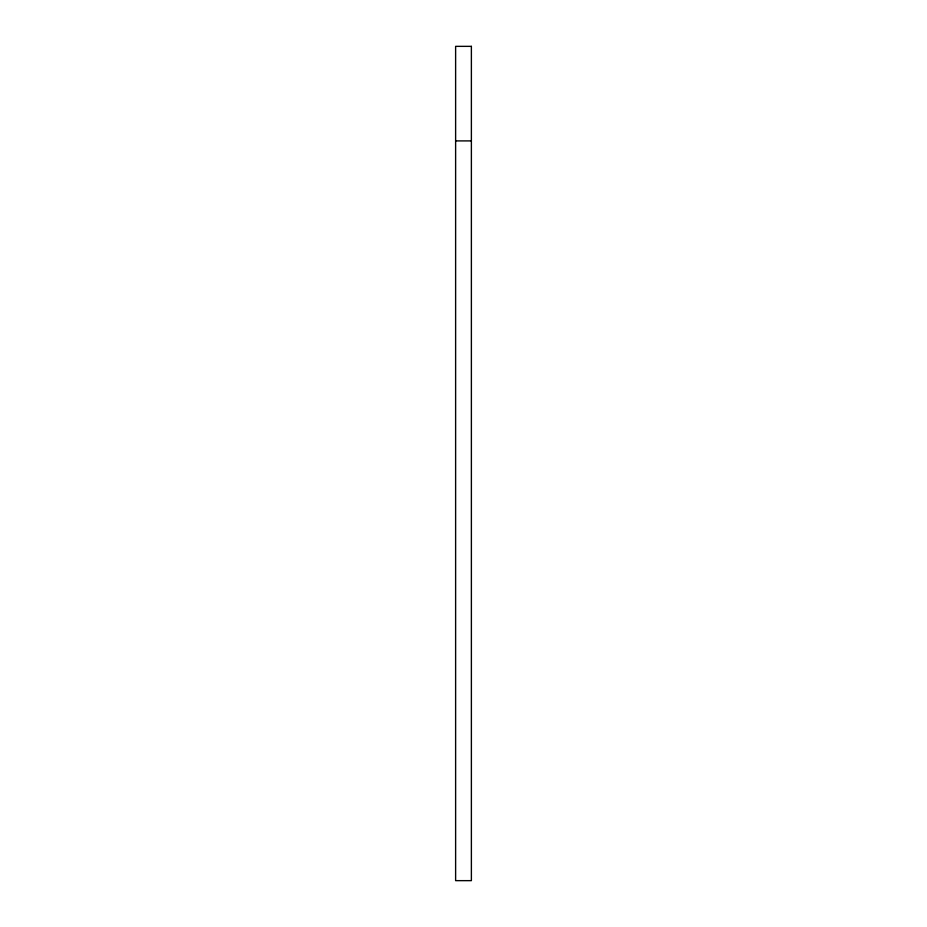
<?xml version="1.0" encoding="UTF-8"?>
<svg xmlns="http://www.w3.org/2000/svg" width="927" height="927" viewBox="0 0 927 927"><rect width="100%" height="100%" fill="white"/><g stroke="black" fill="none" stroke-linecap="round" stroke-linejoin="round"><path stroke-width="1.39" d="M455.62 140.904L471.38 140.904M471.38 46.35L455.62 46.35L455.62 880.65L471.38 880.65L471.38 46.35"/></g></svg>
